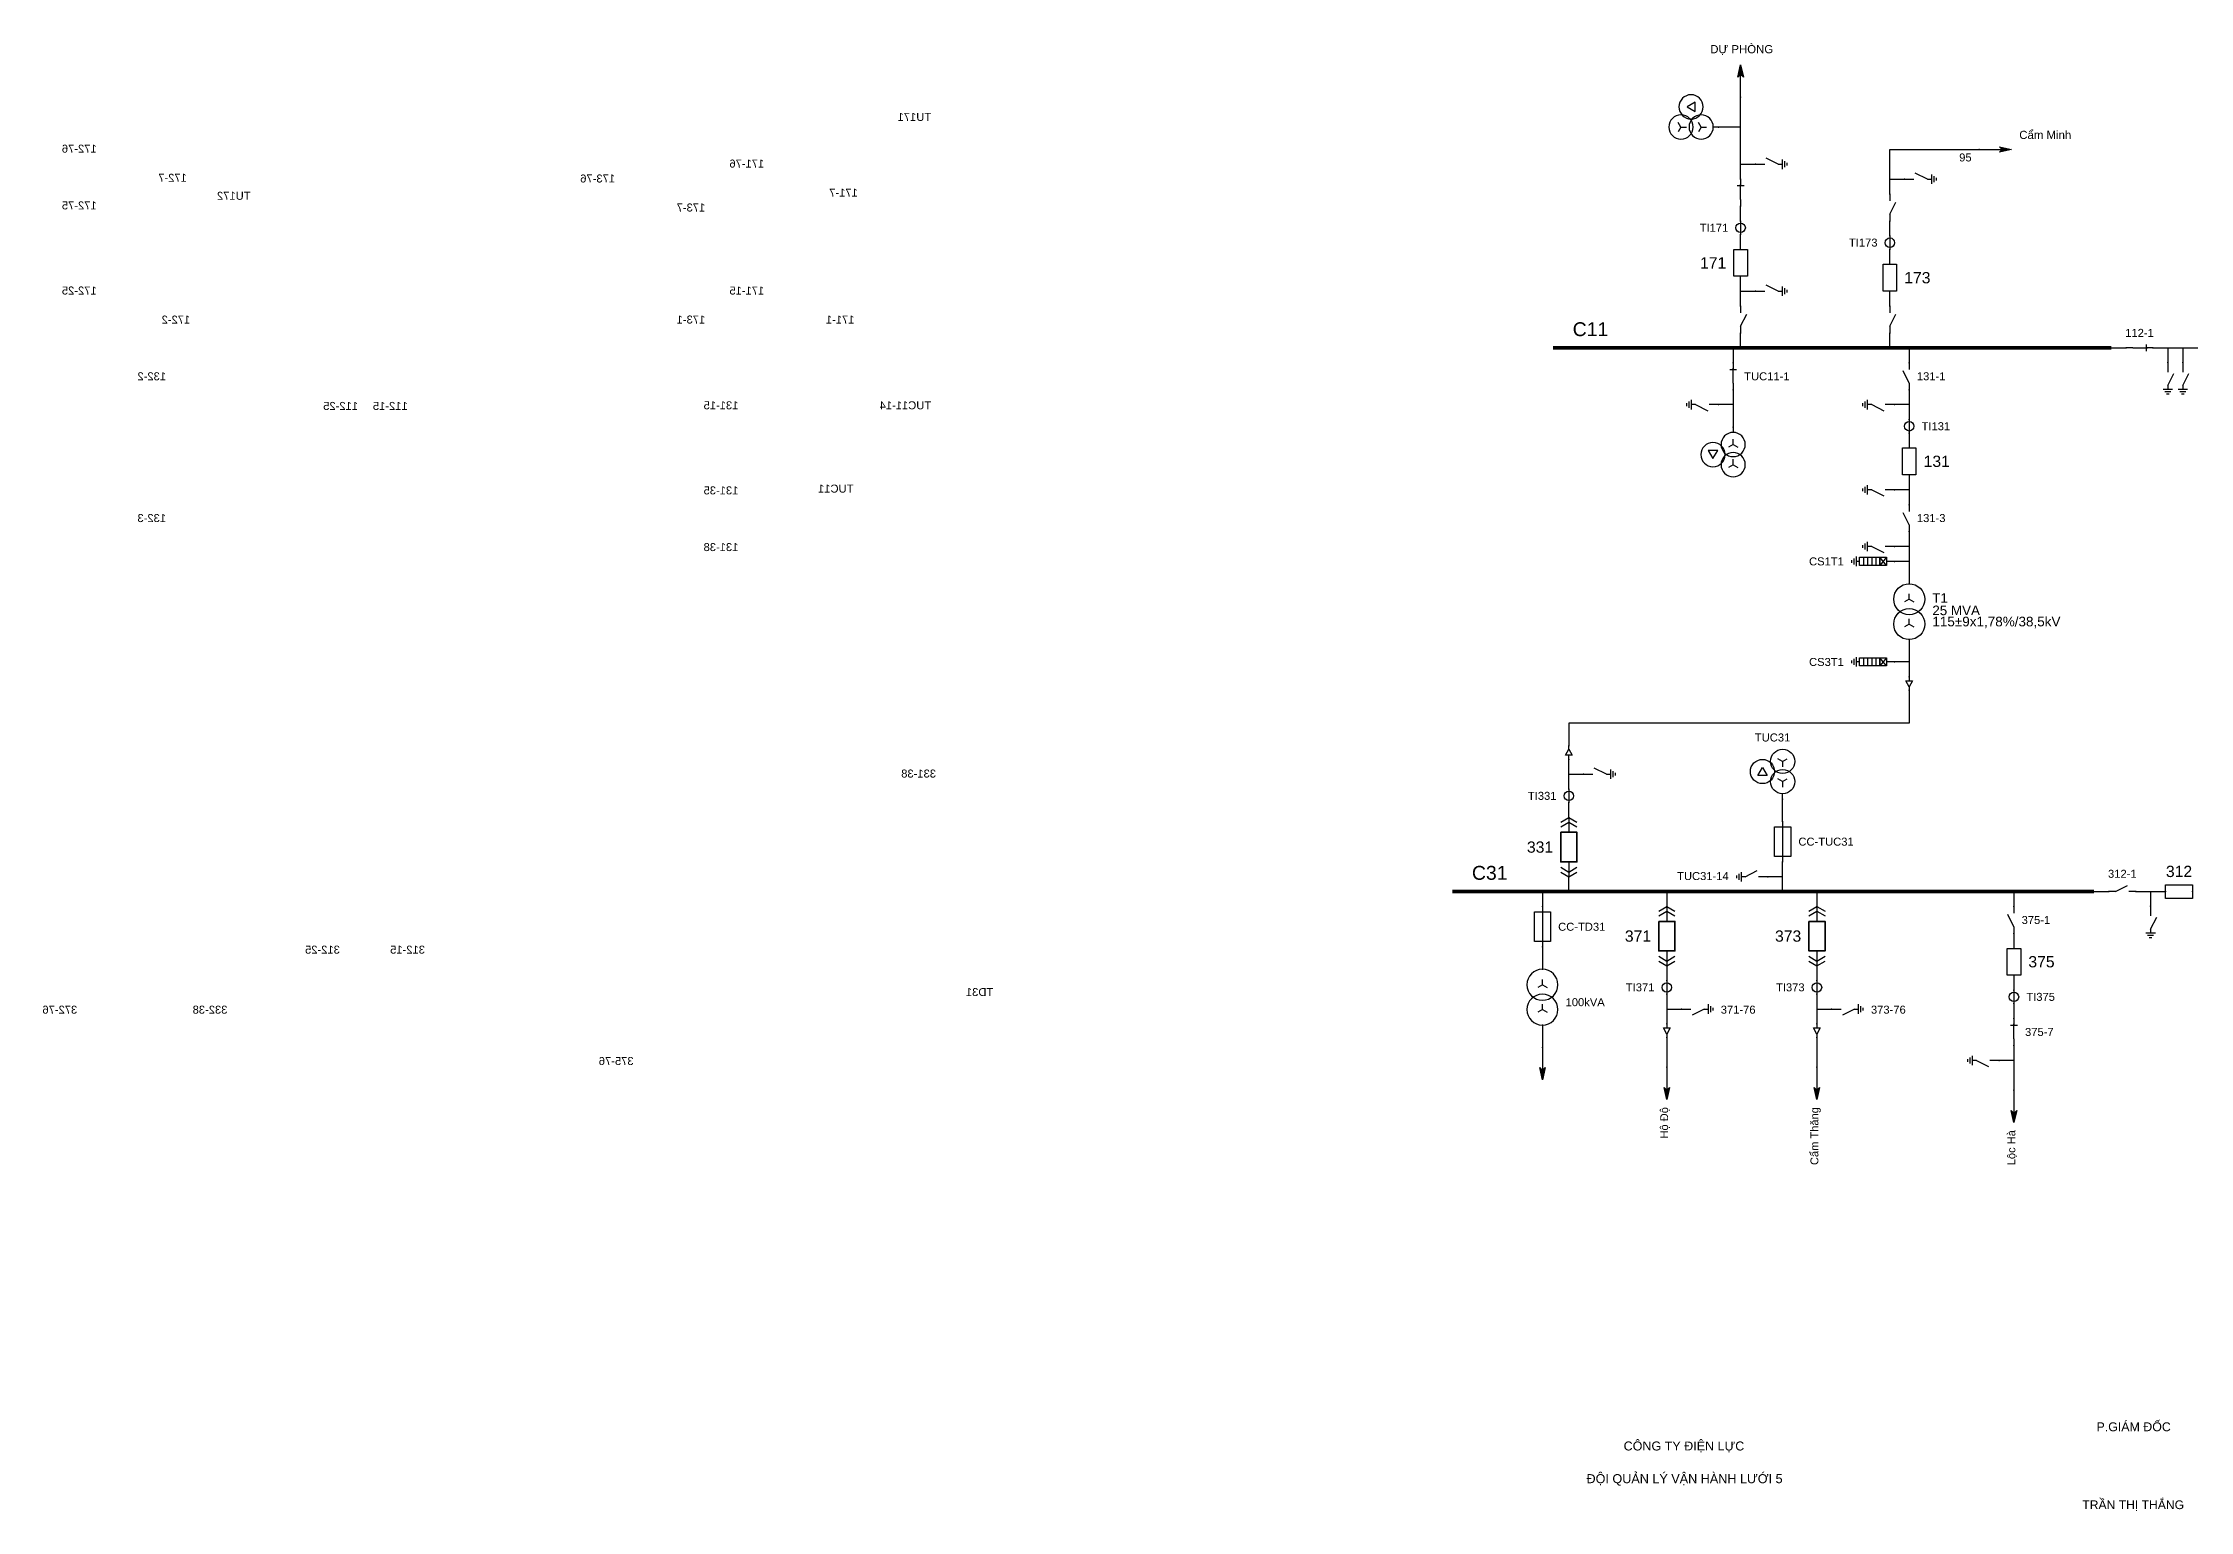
# Model space of a CAD drawing. Header units: millimetres. Extents: x -230 to 397, y 8 to 290.
# Drawn here: x -229.8 to 169.2, y 7.7 to 280.4 of the extents above; entities that cross this region are included whole.
import ezdxf

# ---------------------------------------------------------------- set-up
doc = ezdxf.new("R2010")
doc.units = ezdxf.units.MM
for name, color, linetype, lineweight in [('BUSBAR_110KV', 1, 'Continuous', 50), ('BUSBAR_35KV', 30, 'Continuous', 50), ('HV_110KV', 1, 'Continuous', 25), ('MV_35KV', 30, 'Continuous', 25), ('SLD_OTHER', 7, 'Continuous', 25)]:
    doc.layers.add(name, color=color, linetype=linetype, lineweight=lineweight)
doc.layers.add('SYM_PORTS', color=8, linetype='Continuous', plot=False)
doc.layers.add('TEXT', color=7, linetype='Continuous')
doc.styles.add('SLD_TEXT', font='arial.ttf')

# ---------------------------------------------------------------- blocks, each defined once
blk = doc.blocks.new('SYM_DISCONNECTOR_OPEN')
at = {"lineweight": 25}
for points in [[(0, -1.25), (-1.125, 1)], [(0, 2.5), (0, 1.25)], [(0, -1.25), (0, -2.5)]]:
    blk.add_lwpolyline(points, dxfattribs=at)
at = {"layer": 'SYM_PORTS'}
for p in [(0, 2.5), (0, -2.5)]:
    blk.add_point(p, dxfattribs=at)
blk.add_attdef('DEVICE_CODE', (1, -0.5), '', height=2)
blk = doc.blocks.new('SYM_EARTHING_SWITCH_OPEN')
at = {"lineweight": 25}
for points in [[(0, -1.25), (-1.125, 1)], [(0, 3), (0, 1.25)], [(-0.875, -2), (0.875, -2)], [(-0.5625, -2.4375), (0.5625, -2.4375)], [(-0.25, -2.875), (0.25, -2.875)], [(0, -1.25), (0, -2)]]:
    blk.add_lwpolyline(points, dxfattribs=at)
at = {"layer": 'SYM_PORTS'}
blk.add_point((0, 3), dxfattribs=at)
blk.add_attdef('DEVICE_CODE', (1.875, 0), '', height=2)
blk = doc.blocks.new('SYM_CIRCUIT_BREAKER')
at = {"lineweight": 25}
blk.add_lwpolyline([(-1.25, 2.5), (1.25, 2.5), (1.25, -2.5), (-1.25, -2.5)], close=True, dxfattribs=at)
at = {"layer": 'SYM_PORTS'}
for p in [(0, 2.5), (0, -2.5)]:
    blk.add_point(p, dxfattribs=at)
blk.add_attdef('DEVICE_CODE', (2.25, -0.5), '', height=2)
at = {"flags": 1}
blk.add_attdef('RATING', (2.25, -3.5), '', height=2, dxfattribs=at)
blk = doc.blocks.new('SYM_CURRENT_TRANSFORMER')
at = {"lineweight": 25}
blk.add_lwpolyline([(0, 1.25), (0, -1.25)], dxfattribs=at)
blk.add_circle((0, 0), 0.875, dxfattribs=at)
at = {"layer": 'SYM_PORTS'}
for p in [(0, 1.25), (0, -1.25)]:
    blk.add_point(p, dxfattribs=at)
blk.add_attdef('DEVICE_CODE', (1.875, -1.75), '', height=2)
at = {"flags": 1}
blk.add_attdef('RATIO', (1.875, -4.75), '', height=2, dxfattribs=at)
blk = doc.blocks.new('SYM_DISCONNECTOR_CLOSED')
at = {"lineweight": 25}
for points in [[(-0.625, 1.25), (0.625, 1.25)], [(0, 2.5), (0, 1.25)], [(0, -1.25), (0, 1.5)], [(0, -1.25), (0, -2.5)]]:
    blk.add_lwpolyline(points, dxfattribs=at)
at = {"layer": 'SYM_PORTS'}
for p in [(0, 2.5), (0, -2.5)]:
    blk.add_point(p, dxfattribs=at)
blk.add_attdef('DEVICE_CODE', (1.625, -0.5), '', height=2)
blk = doc.blocks.new('SYM_VOLTAGE_TRANSFORMER')
at = {"lineweight": 25}
for points in [[(0, 4.625), (0, 3.625)], [(0, 1.375), (-0.8625, 0.875)], [(0, 1.375), (0, 2.375)], [(0, 1.375), (0.8625, 0.875)], [(0, -2.375), (-0.8625, -2.875)], [(0, -2.375), (0, -1.375)], [(0, -2.375), (0.8625, -2.875)]]:
    blk.add_lwpolyline(points, dxfattribs=at)
blk.add_lwpolyline([(2.875, 0.25), (4.625, 0.25), (3.75, -1.25)], close=True, dxfattribs=at)
for centre in [(0, 1.375), (3.75, -0.5), (0, -2.375)]:
    blk.add_circle(centre, 2.25, dxfattribs=at)
at = {"layer": 'SYM_PORTS'}
blk.add_point((0, 4.625), dxfattribs=at)
blk.add_attdef('DEVICE_CODE', (7, 1.625), '', height=2)
at = {"flags": 1}
blk.add_attdef('RATIO', (7, -1.375), '', height=2, dxfattribs=at)
blk = doc.blocks.new('SYM_LINE_FEEDER_ARROW')
blk.add_hatch(color=7).paths.add_polyline_path([(0, -3), (-0.5, -0.75), (0, -1.25), (0.5, -0.75)])
at = {"lineweight": 25}
blk.add_lwpolyline([(0, 3), (0, -1.25)], dxfattribs=at)
blk.add_lwpolyline([(0, -3), (-0.5, -0.75), (0, -1.25), (0.5, -0.75)], close=True, dxfattribs=at)
at = {"layer": 'SYM_PORTS'}
blk.add_point((0, 3), dxfattribs=at)
blk.add_attdef('LINE_NAME', (1.5, 0), '', height=2)
blk = doc.blocks.new('SYM_SURGE_ARRESTER')
at = {"lineweight": 25}
for points in [[(0, 4), (0, 2.5)], [(-0.75, 2.5), (0.75, 1.25)], [(0.75, 2.5), (-0.75, 1.25)], [(-0.75, 0.5), (0.75, 0.5)], [(-0.875, -3.125), (0.875, -3.125)], [(-0.75, -0.25), (0.75, -0.25)], [(-0.75, -1), (0.75, -1)], [(-0.75, -1.75), (0.75, -1.75)], [(-0.5625, -3.5625), (0.5625, -3.5625)], [(0, -2.5), (0, -3.125)], [(-0.25, -4), (0.25, -4)]]:
    blk.add_lwpolyline(points, dxfattribs=at)
for points in [[(-0.75, 2.5), (0.75, 2.5), (0.75, 1.25), (-0.75, 1.25)], [(-0.75, 1.25), (0.75, 1.25), (0.75, -2.5), (-0.75, -2.5)]]:
    blk.add_lwpolyline(points, close=True, dxfattribs=at)
at = {"layer": 'SYM_PORTS'}
blk.add_point((0, 4), dxfattribs=at)
blk.add_attdef('DEVICE_CODE', (1.875, 1), '', height=2)
blk = doc.blocks.new('SYM_TRANSFORMER_2W')
at = {"lineweight": 25}
for points in [[(0, 2.3125), (-0.8625, 1.8125)], [(0, 2.3125), (0, 3.3125)], [(0, 2.3125), (0.8625, 1.8125)], [(0, -2.3125), (-0.8625, -2.8125)], [(0, -2.3125), (0, -1.3125)], [(0, -2.3125), (0.8625, -2.8125)]]:
    blk.add_lwpolyline(points, dxfattribs=at)
for centre in [(0, 2.3125), (0, -2.3125)]:
    blk.add_circle(centre, 2.875, dxfattribs=at)
at = {"layer": 'SYM_PORTS'}
for p in [(0, 5.1875), (0, -5.1875)]:
    blk.add_point(p, dxfattribs=at)
blk.add_attdef('DEVICE_CODE', (3.875, 2.1875), '', height=2)
at = {"flags": 1}
for tag, p in [('POWER', (3.875, -0.8125)), ('VOLTAGE_RATIO', (3.875, -3.8125))]:
    blk.add_attdef(tag, p, '', height=2, dxfattribs=at)
blk = doc.blocks.new('SYM_CABLE_TERMINATION')
at = {"lineweight": 25}
blk.add_lwpolyline([(-0.625, 0.5), (0.625, 0.5), (0, -0.625)], close=True, dxfattribs=at)
for points in [[(0, 1.25), (0, 0.5)], [(0, -0.625), (0, -1.25)]]:
    blk.add_lwpolyline(points, dxfattribs=at)
at = {"layer": 'SYM_PORTS'}
for p in [(0, 1.25), (0, -1.25)]:
    blk.add_point(p, dxfattribs=at)
blk = doc.blocks.new('SYM_FUSE_DISCONNECTOR')
at = {"lineweight": 25}
blk.add_lwpolyline([(-1.5, 2.75), (1.5, 2.75), (1.5, -2.75), (-1.5, -2.75)], close=True, dxfattribs=at)
blk.add_lwpolyline([(0, 3.75), (0, -3.75)], dxfattribs=at)
at = {"layer": 'SYM_PORTS'}
for p in [(0, 3.75), (0, -3.75)]:
    blk.add_point(p, dxfattribs=at)
blk.add_attdef('DEVICE_CODE', (2.5, 0.75), '', height=2)
at = {"flags": 1}
blk.add_attdef('RATING', (2.5, -2.25), '', height=2, dxfattribs=at)
blk = doc.blocks.new('SYM_DRAWOUT_BREAKER')
at = {"lineweight": 25}
for points in [[(-1.5, 4.625), (0, 5.5), (1.5, 4.625)], [(-1.5, 3.75), (0, 4.625), (1.5, 3.75)], [(0, 5.5), (0, 2.75)], [(-1.5, -3.75), (0, -4.625), (1.5, -3.75)], [(0, -2.75), (0, -5.5)], [(-1.5, -4.625), (0, -5.5), (1.5, -4.625)]]:
    blk.add_lwpolyline(points, dxfattribs=at)
at = {"lineweight": 35}
blk.add_lwpolyline([(-1.5, 2.75), (1.5, 2.75), (1.5, -2.75), (-1.5, -2.75)], close=True, dxfattribs=at)
at = {"layer": 'SYM_PORTS'}
for p in [(0, 5.5), (0, -5.5)]:
    blk.add_point(p, dxfattribs=at)
blk.add_attdef('DEVICE_CODE', (2.5, 2.5), '', height=2)
at = {"flags": 1}
blk.add_attdef('RATING', (2.5, -0.5), '', height=2, dxfattribs=at)

msp = doc.modelspace()

# ---------------------------------------------------------------- linework, layer by layer
at = {"layer": 'BUSBAR_110KV', "const_width": 0.687}
msp.add_lwpolyline([(50.86, 223.72), (154.55, 223.72)], dxfattribs=at)
at = {"layer": 'BUSBAR_35KV', "const_width": 0.687}
msp.add_lwpolyline([(32.14, 122.72), (151.34, 122.72)], dxfattribs=at)
at = {"layer": 'HV_110KV'}
for points in [[(85.7, 264.75), (85.7, 270.29)], [(85.7, 264.75), (81.62, 264.75)], [(85.7, 257.83), (85.7, 264.75)], [(113.43, 255.06), (113.43, 260.6), (130.04, 260.6)], [(85.7, 255.06), (85.7, 257.83)], [(85.7, 257.83), (88.43, 257.83)], [(113.43, 252.29), (113.43, 255.06)], [(113.43, 255.06), (116.15, 255.06)], [(85.7, 247.29), (85.7, 250.06)], [(85.7, 242.02), (85.7, 244.79)], [(113.43, 244.52), (113.43, 247.29)], [(113.43, 239.25), (113.43, 242.02)], [(85.7, 234.25), (85.7, 237.02)], [(85.7, 231.49), (85.7, 234.25)], [(85.7, 234.25), (88.43, 234.25)], [(113.43, 231.49), (113.43, 234.25)], [(84.31, 223.72), (84.31, 220.95)], [(85.7, 223.72), (85.7, 226.49)], [(113.43, 223.72), (113.43, 226.49)], [(117.02, 223.72), (117.02, 220.95)], [(154.55, 223.72), (157.31, 223.72)], [(162.31, 223.72), (165.08, 223.72)], [(165.08, 223.72), (165.08, 220.99)], [(165.08, 223.72), (167.85, 223.72)], [(167.85, 223.72), (167.85, 220.99)], [(167.85, 223.72), (170.62, 223.72)], [(84.31, 215.95), (84.31, 213.18)], [(117.02, 215.95), (117.02, 213.18)], [(84.31, 213.18), (81.59, 213.18)], [(84.31, 213.18), (84.31, 209.03)], [(117.02, 213.18), (114.3, 213.18)], [(117.02, 213.18), (117.02, 210.41)], [(117.02, 207.91), (117.02, 205.14)], [(117.02, 200.14), (117.02, 197.37)], [(117.02, 197.37), (114.3, 197.37)], [(117.02, 197.37), (117.02, 194.6)], [(117.02, 189.6), (117.02, 186.84)], [(117.02, 186.84), (114.3, 186.84)], [(117.02, 184.07), (114.3, 184.07)], [(117.02, 186.84), (117.02, 184.07)], [(117.02, 184.07), (117.02, 179.91)]]:
    msp.add_lwpolyline(points, dxfattribs=at)
at = {"layer": 'MV_35KV'}
for points in [[(117.02, 169.54), (117.02, 165.39)], [(117.02, 165.39), (114.3, 165.39)], [(117.02, 165.39), (117.02, 162.62)], [(117.02, 160.12), (117.02, 157.42), (117.02, 154.02), (53.78, 154.02), (53.78, 152.49), (53.78, 149.79)], [(53.78, 144.52), (53.78, 147.29)], [(53.78, 141.75), (53.78, 144.52)], [(53.78, 144.52), (56.51, 144.52)], [(93.5, 135.75), (93.5, 139.91)], [(53.78, 136.49), (53.78, 139.25)], [(93.5, 125.49), (93.5, 128.25)], [(53.78, 122.72), (53.78, 125.49)], [(93.5, 125.49), (90.78, 125.49)], [(93.5, 122.72), (93.5, 125.49)], [(48.87, 122.72), (48.87, 119.95)], [(71.98, 122.72), (71.98, 119.95)], [(99.88, 122.72), (99.88, 119.95)], [(136.49, 122.72), (136.49, 119.95)], [(151.34, 122.72), (154.11, 122.72)], [(159.11, 122.72), (161.88, 122.72)], [(161.88, 122.72), (161.88, 119.99)], [(161.88, 122.72), (164.65, 122.72)], [(48.87, 112.45), (48.87, 108.3)], [(136.49, 114.95), (136.49, 112.18)], [(71.98, 108.95), (71.98, 106.18)], [(99.88, 108.95), (99.88, 106.18)], [(136.49, 107.18), (136.49, 104.41)], [(71.98, 103.68), (71.98, 100.91)], [(71.98, 100.91), (74.7, 100.91)], [(71.98, 100.91), (71.98, 98.14)], [(99.88, 103.68), (99.88, 100.91)], [(99.88, 100.91), (102.61, 100.91)], [(99.88, 100.91), (99.88, 98.14)], [(136.49, 101.91), (136.49, 99.14)], [(71.98, 95.64), (71.98, 90.1)], [(99.88, 95.64), (99.88, 90.1)], [(136.49, 94.14), (136.49, 91.37)], [(136.49, 91.37), (133.76, 91.37)], [(136.49, 91.37), (136.49, 85.84)]]:
    msp.add_lwpolyline(points, dxfattribs=at)
at = {"layer": 'SLD_OTHER'}
msp.add_lwpolyline([(48.87, 97.92), (48.87, 93.77)], dxfattribs=at)

# ---------------------------------------------------------------- block references
at = {"layer": 'HV_110KV'}
for p, rotation in [((85.7, 273.29), 180), ((133.04, 260.6), 90)]:
    msp.add_blockref('SYM_LINE_FEEDER_ARROW', p, dxfattribs=dict(at, rotation=rotation))
ref = msp.add_blockref('SYM_VOLTAGE_TRANSFORMER', (76.99, 264.75), dxfattribs=dict(at, xscale=-1, rotation=270))
ref.add_attrib('DEVICE_CODE', 'TU171', (64.71, 265.89), dxfattribs={"layer": 'TEXT', "extrusion": (0, 0, -1), "height": 1.487, "style": 'SLD_TEXT'})
ref = msp.add_blockref('SYM_VOLTAGE_TRANSFORMER', (196.17, 258.79), dxfattribs=dict(at, xscale=-1))
ref.add_attrib('DEVICE_CODE', 'TU172', (191.18, 251.24), dxfattribs={"layer": 'TEXT', "extrusion": (0, 0, -1), "height": 1.487, "style": 'SLD_TEXT'})
ref = msp.add_blockref('SYM_EARTHING_SWITCH_OPEN', (215.47, 260.6), dxfattribs=dict(at, xscale=-1, rotation=90))
ref.add_attrib('DEVICE_CODE', '172-76', (219.77, 259.99), dxfattribs={"layer": 'TEXT', "extrusion": (0, 0, -1), "height": 1.487, "style": 'SLD_TEXT'})
ref = msp.add_blockref('SYM_DISCONNECTOR_OPEN', (209.75, 255.33), dxfattribs=dict(at, xscale=-1))
ref.add_attrib('DEVICE_CODE', '172-7', (203.01, 254.58), dxfattribs={"layer": 'TEXT', "extrusion": (0, 0, -1), "height": 1.487, "style": 'SLD_TEXT'})
ref = msp.add_blockref('SYM_EARTHING_SWITCH_OPEN', (119.15, 255.06), dxfattribs=dict(at, xscale=-1, rotation=90))
ref.add_attrib('DEVICE_CODE', '173-76', (123.45, 254.45), dxfattribs={"layer": 'TEXT', "extrusion": (0, 0, -1), "height": 1.487, "style": 'SLD_TEXT'})
ref = msp.add_blockref('SYM_EARTHING_SWITCH_OPEN', (91.43, 257.83), dxfattribs=dict(at, xscale=-1, rotation=90))
ref.add_attrib('DEVICE_CODE', '171-76', (95.73, 257.22), dxfattribs={"layer": 'TEXT', "extrusion": (0, 0, -1), "height": 1.487, "style": 'SLD_TEXT'})
ref = msp.add_blockref('SYM_DISCONNECTOR_OPEN', (113.43, 249.79), dxfattribs=dict(at, xscale=-1))
ref.add_attrib('DEVICE_CODE', '173-7', (106.69, 249.06), dxfattribs={"layer": 'TEXT', "extrusion": (0, 0, -1), "height": 1.487, "style": 'SLD_TEXT'})
ref = msp.add_blockref('SYM_DISCONNECTOR_CLOSED', (85.7, 252.56), dxfattribs=dict(at, xscale=-1))
ref.add_attrib('DEVICE_CODE', '171-7', (78.34, 251.81), dxfattribs={"layer": 'TEXT', "extrusion": (0, 0, -1), "height": 1.487, "style": 'SLD_TEXT'})
ref = msp.add_blockref('SYM_EARTHING_SWITCH_OPEN', (215.47, 250.06), dxfattribs=dict(at, xscale=-1, rotation=90))
ref.add_attrib('DEVICE_CODE', '172-75', (219.77, 249.45), dxfattribs={"layer": 'TEXT', "extrusion": (0, 0, -1), "height": 1.487, "style": 'SLD_TEXT'})
ref = msp.add_blockref('SYM_CURRENT_TRANSFORMER', (85.7, 246.04), dxfattribs=at)
ref.add_attrib('DEVICE_CODE', 'TI171', (78.09, 245.29), dxfattribs={"layer": 'TEXT', "height": 1.487, "style": 'SLD_TEXT'})
ref = msp.add_blockref('SYM_CURRENT_TRANSFORMER', (113.43, 243.27), dxfattribs=at)
ref.add_attrib('DEVICE_CODE', 'TI173', (105.82, 242.54), dxfattribs={"layer": 'TEXT', "height": 1.487, "style": 'SLD_TEXT'})
ref = msp.add_blockref('SYM_CIRCUIT_BREAKER', (85.7, 239.52), dxfattribs=at)
ref.add_attrib('DEVICE_CODE', '171', (78.16, 238.47), dxfattribs={"layer": 'TEXT', "height": 2.09, "style": 'SLD_TEXT'})
ref = msp.add_blockref('SYM_CIRCUIT_BREAKER', (113.43, 236.75), dxfattribs=at)
ref.add_attrib('DEVICE_CODE', '173', (116.1, 235.72), dxfattribs={"layer": 'TEXT', "height": 2.092, "style": 'SLD_TEXT'})
ref = msp.add_blockref('SYM_EARTHING_SWITCH_OPEN', (215.47, 234.25), dxfattribs=dict(at, xscale=-1, rotation=90))
ref.add_attrib('DEVICE_CODE', '172-25', (219.77, 233.64), dxfattribs={"layer": 'TEXT', "extrusion": (0, 0, -1), "height": 1.487, "style": 'SLD_TEXT'})
ref = msp.add_blockref('SYM_DISCONNECTOR_CLOSED', (209.75, 228.99), dxfattribs=dict(at, xscale=-1))
ref.add_attrib('DEVICE_CODE', '172-2', (202.39, 228.24), dxfattribs={"layer": 'TEXT', "extrusion": (0, 0, -1), "height": 1.487, "style": 'SLD_TEXT'})
ref = msp.add_blockref('SYM_DISCONNECTOR_OPEN', (113.43, 228.99), dxfattribs=dict(at, xscale=-1))
ref.add_attrib('DEVICE_CODE', '173-1', (106.69, 228.25), dxfattribs={"layer": 'TEXT', "extrusion": (0, 0, -1), "height": 1.487, "style": 'SLD_TEXT'})
ref = msp.add_blockref('SYM_EARTHING_SWITCH_OPEN', (91.43, 234.25), dxfattribs=dict(at, xscale=-1, rotation=90))
ref.add_attrib('DEVICE_CODE', '171-15', (95.73, 233.64), dxfattribs={"layer": 'TEXT', "extrusion": (0, 0, -1), "height": 1.487, "style": 'SLD_TEXT'})
ref = msp.add_blockref('SYM_DISCONNECTOR_OPEN', (85.7, 228.99), dxfattribs=dict(at, xscale=-1))
ref.add_attrib('DEVICE_CODE', '171-1', (78.97, 228.24), dxfattribs={"layer": 'TEXT', "extrusion": (0, 0, -1), "height": 1.487, "style": 'SLD_TEXT'})
ref = msp.add_blockref('SYM_DISCONNECTOR_CLOSED', (159.81, 223.72), dxfattribs=dict(at, rotation=270))
ref.add_attrib('DEVICE_CODE', '112-1', (157.16, 225.77), dxfattribs={"layer": 'TEXT', "height": 1.487, "style": 'SLD_TEXT'})
ref = msp.add_blockref('SYM_DISCONNECTOR_OPEN', (213.62, 218.45), dxfattribs=dict(at, xscale=-1))
ref.add_attrib('DEVICE_CODE', '132-2', (206.88, 217.71), dxfattribs={"layer": 'TEXT', "extrusion": (0, 0, -1), "height": 1.487, "style": 'SLD_TEXT'})
ref = msp.add_blockref('SYM_EARTHING_SWITCH_OPEN', (167.85, 217.99), dxfattribs=dict(at, xscale=-1))
ref.add_attrib('DEVICE_CODE', '112-25', (171.21, 212.2), dxfattribs={"layer": 'TEXT', "extrusion": (0, 0, -1), "height": 1.487, "style": 'SLD_TEXT'})
ref = msp.add_blockref('SYM_EARTHING_SWITCH_OPEN', (165.08, 217.99), dxfattribs=dict(at, xscale=-1))
ref.add_attrib('DEVICE_CODE', '112-15', (161.98, 212.2), dxfattribs={"layer": 'TEXT', "extrusion": (0, 0, -1), "height": 1.487, "style": 'SLD_TEXT'})
ref = msp.add_blockref('SYM_DISCONNECTOR_CLOSED', (84.31, 218.45), dxfattribs=at)
ref.add_attrib('DEVICE_CODE', 'TUC11-1', (86.36, 217.7), dxfattribs={"layer": 'TEXT', "height": 1.487, "style": 'SLD_TEXT'})
ref = msp.add_blockref('SYM_DISCONNECTOR_OPEN', (117.02, 218.45), dxfattribs=at)
ref.add_attrib('DEVICE_CODE', '131-1', (118.45, 217.71), dxfattribs={"layer": 'TEXT', "height": 1.487, "style": 'SLD_TEXT'})
ref = msp.add_blockref('SYM_EARTHING_SWITCH_OPEN', (111.3, 213.18), dxfattribs=dict(at, xscale=-1, rotation=270))
ref.add_attrib('DEVICE_CODE', '131-15', (100.53, 212.32), dxfattribs={"layer": 'TEXT', "extrusion": (0, 0, -1), "height": 1.487, "style": 'SLD_TEXT'})
ref = msp.add_blockref('SYM_EARTHING_SWITCH_OPEN', (78.59, 213.18), dxfattribs=dict(at, xscale=-1, rotation=270))
ref.add_attrib('DEVICE_CODE', 'TUC11-14', (64.71, 212.31), dxfattribs={"layer": 'TEXT', "extrusion": (0, 0, -1), "height": 1.487, "style": 'SLD_TEXT'})
ref = msp.add_blockref('SYM_VOLTAGE_TRANSFORMER', (84.31, 204.4), dxfattribs=dict(at, xscale=-1))
ref.add_attrib('DEVICE_CODE', 'TUC11', (79.15, 196.84), dxfattribs={"layer": 'TEXT', "extrusion": (0, 0, -1), "height": 1.487, "style": 'SLD_TEXT'})
ref = msp.add_blockref('SYM_CURRENT_TRANSFORMER', (117.02, 209.16), dxfattribs=at)
ref.add_attrib('DEVICE_CODE', 'TI131', (119.32, 208.43), dxfattribs={"layer": 'TEXT', "height": 1.487, "style": 'SLD_TEXT'})
ref = msp.add_blockref('SYM_CIRCUIT_BREAKER', (117.02, 202.64), dxfattribs=at)
ref.add_attrib('DEVICE_CODE', '131', (119.7, 201.61), dxfattribs={"layer": 'TEXT', "height": 2.092, "style": 'SLD_TEXT'})
ref = msp.add_blockref('SYM_EARTHING_SWITCH_OPEN', (111.3, 197.37), dxfattribs=dict(at, xscale=-1, rotation=270))
ref.add_attrib('DEVICE_CODE', '131-35', (100.53, 196.51), dxfattribs={"layer": 'TEXT', "extrusion": (0, 0, -1), "height": 1.487, "style": 'SLD_TEXT'})
ref = msp.add_blockref('SYM_DISCONNECTOR_OPEN', (213.62, 192.1), dxfattribs=dict(at, xscale=-1))
ref.add_attrib('DEVICE_CODE', '132-3', (206.88, 191.37), dxfattribs={"layer": 'TEXT', "extrusion": (0, 0, -1), "height": 1.487, "style": 'SLD_TEXT'})
ref = msp.add_blockref('SYM_DISCONNECTOR_OPEN', (117.02, 192.1), dxfattribs=at)
ref.add_attrib('DEVICE_CODE', '131-3', (118.45, 191.37), dxfattribs={"layer": 'TEXT', "height": 1.487, "style": 'SLD_TEXT'})
ref = msp.add_blockref('SYM_EARTHING_SWITCH_OPEN', (111.3, 186.84), dxfattribs=dict(at, xscale=-1, rotation=270))
ref.add_attrib('DEVICE_CODE', '131-38', (100.53, 185.98), dxfattribs={"layer": 'TEXT', "extrusion": (0, 0, -1), "height": 1.487, "style": 'SLD_TEXT'})
ref = msp.add_blockref('SYM_SURGE_ARRESTER', (110.3, 184.07), dxfattribs=dict(at, rotation=270))
ref.add_attrib('DEVICE_CODE', 'CS1T1', (98.41, 183.32), dxfattribs={"layer": 'TEXT', "height": 1.487, "style": 'SLD_TEXT'})
ref = msp.add_blockref('SYM_TRANSFORMER_2W', (117.02, 174.73), dxfattribs=at)
ref.add_attrib('DEVICE_CODE', 'T1', (121.32, 176.39), dxfattribs={"layer": 'TEXT', "height": 1.766, "style": 'SLD_TEXT'})
at = {"layer": 'MV_35KV'}
ref = msp.add_blockref('SYM_SURGE_ARRESTER', (110.3, 165.39), dxfattribs=dict(at, rotation=270))
ref.add_attrib('DEVICE_CODE', 'CS3T1', (98.41, 164.64), dxfattribs={"layer": 'TEXT', "height": 1.487, "style": 'SLD_TEXT'})
for name, p in [('SYM_CABLE_TERMINATION', (117.02, 161.37)), ('SYM_CABLE_TERMINATION', (71.98, 96.89)), ('SYM_CABLE_TERMINATION', (99.88, 96.89)), ('SYM_LINE_FEEDER_ARROW', (71.98, 87.1)), ('SYM_LINE_FEEDER_ARROW', (99.88, 87.1)), ('SYM_LINE_FEEDER_ARROW', (136.49, 82.84))]:
    msp.add_blockref(name, p, dxfattribs=at)
ref = msp.add_blockref('SYM_VOLTAGE_TRANSFORMER', (93.5, 144.53), dxfattribs=dict(at, rotation=180))
ref.add_attrib('DEVICE_CODE', 'TUC31', (88.34, 150.61), dxfattribs={"layer": 'TEXT', "height": 1.487, "style": 'SLD_TEXT'})
at = {"layer": 'MV_35KV', "rotation": 180}
msp.add_blockref('SYM_CABLE_TERMINATION', (53.78, 148.54), dxfattribs=at)
at = {"layer": 'MV_35KV'}
ref = msp.add_blockref('SYM_EARTHING_SWITCH_OPEN', (59.51, 144.52), dxfattribs=dict(at, xscale=-1, rotation=90))
ref.add_attrib('DEVICE_CODE', '331-38', (63.81, 143.91), dxfattribs={"layer": 'TEXT', "extrusion": (0, 0, -1), "height": 1.487, "style": 'SLD_TEXT'})
ref = msp.add_blockref('SYM_CURRENT_TRANSFORMER', (53.78, 140.5), dxfattribs=at)
ref.add_attrib('DEVICE_CODE', 'TI331', (46.17, 139.77), dxfattribs={"layer": 'TEXT', "height": 1.487, "style": 'SLD_TEXT'})
ref = msp.add_blockref('SYM_DRAWOUT_BREAKER', (53.78, 130.99), dxfattribs=at)
ref.add_attrib('DEVICE_CODE', '331', (45.99, 129.95), dxfattribs={"layer": 'TEXT', "height": 2.092, "style": 'SLD_TEXT'})
ref = msp.add_blockref('SYM_FUSE_DISCONNECTOR', (93.5, 132), dxfattribs=at)
ref.add_attrib('DEVICE_CODE', 'CC-TUC31', (96.43, 131.26), dxfattribs={"layer": 'TEXT', "height": 1.487, "style": 'SLD_TEXT'})
ref = msp.add_blockref('SYM_EARTHING_SWITCH_OPEN', (87.78, 125.49), dxfattribs=dict(at, rotation=270))
ref.add_attrib('DEVICE_CODE', 'TUC31-14', (73.9, 124.87), dxfattribs={"layer": 'TEXT', "height": 1.487, "style": 'SLD_TEXT'})
ref = msp.add_blockref('SYM_DISCONNECTOR_OPEN', (156.61, 122.72), dxfattribs=dict(at, rotation=270))
ref.add_attrib('DEVICE_CODE', '312-1', (153.96, 125.29), dxfattribs={"layer": 'TEXT', "height": 1.487, "style": 'SLD_TEXT'})
ref = msp.add_blockref('SYM_CIRCUIT_BREAKER', (167.15, 122.72), dxfattribs=dict(at, rotation=270))
ref.add_attrib('DEVICE_CODE', '312', (164.72, 125.43), dxfattribs={"layer": 'TEXT', "height": 2.092, "style": 'SLD_TEXT'})
ref = msp.add_blockref('SYM_EARTHING_SWITCH_OPEN', (177.69, 116.99), dxfattribs=dict(at, xscale=-1))
ref.add_attrib('DEVICE_CODE', '312-25', (174.58, 111.2), dxfattribs={"layer": 'TEXT', "extrusion": (0, 0, -1), "height": 1.487, "style": 'SLD_TEXT'})
ref = msp.add_blockref('SYM_EARTHING_SWITCH_OPEN', (161.88, 116.99), dxfattribs=dict(at, xscale=-1))
ref.add_attrib('DEVICE_CODE', '312-15', (158.77, 111.2), dxfattribs={"layer": 'TEXT', "extrusion": (0, 0, -1), "height": 1.487, "style": 'SLD_TEXT'})
ref = msp.add_blockref('SYM_FUSE_DISCONNECTOR', (48.87, 116.2), dxfattribs=at)
ref.add_attrib('DEVICE_CODE', 'CC-TD31', (51.79, 115.45), dxfattribs={"layer": 'TEXT', "height": 1.487, "style": 'SLD_TEXT'})
ref = msp.add_blockref('SYM_DRAWOUT_BREAKER', (71.98, 114.45), dxfattribs=at)
ref.add_attrib('DEVICE_CODE', '371', (64.19, 113.42), dxfattribs={"layer": 'TEXT', "height": 2.092, "style": 'SLD_TEXT'})
ref = msp.add_blockref('SYM_DRAWOUT_BREAKER', (99.88, 114.45), dxfattribs=at)
ref.add_attrib('DEVICE_CODE', '373', (92.09, 113.42), dxfattribs={"layer": 'TEXT', "height": 2.092, "style": 'SLD_TEXT'})
ref = msp.add_blockref('SYM_DISCONNECTOR_OPEN', (136.49, 117.45), dxfattribs=at)
ref.add_attrib('DEVICE_CODE', '375-1', (137.91, 116.71), dxfattribs={"layer": 'TEXT', "height": 1.487, "style": 'SLD_TEXT'})
ref = msp.add_blockref('SYM_CIRCUIT_BREAKER', (136.49, 109.68), dxfattribs=at)
ref.add_attrib('DEVICE_CODE', '375', (139.16, 108.65), dxfattribs={"layer": 'TEXT', "height": 2.092, "style": 'SLD_TEXT'})
ref = msp.add_blockref('SYM_TRANSFORMER_2W', (48.87, 103.11), dxfattribs=dict(at, xscale=-1))
ref.add_attrib('DEVICE_CODE', 'TD31', (53.17, 103.32), dxfattribs={"layer": 'TEXT', "extrusion": (0, 0, -1), "height": 1.487, "style": 'SLD_TEXT'})
ref = msp.add_blockref('SYM_CURRENT_TRANSFORMER', (71.98, 104.93), dxfattribs=at)
ref.add_attrib('DEVICE_CODE', 'TI371', (64.37, 104.2), dxfattribs={"layer": 'TEXT', "height": 1.487, "style": 'SLD_TEXT'})
ref = msp.add_blockref('SYM_CURRENT_TRANSFORMER', (99.88, 104.93), dxfattribs=at)
ref.add_attrib('DEVICE_CODE', 'TI373', (92.27, 104.2), dxfattribs={"layer": 'TEXT', "height": 1.487, "style": 'SLD_TEXT'})
ref = msp.add_blockref('SYM_CURRENT_TRANSFORMER', (136.49, 103.16), dxfattribs=at)
ref.add_attrib('DEVICE_CODE', 'TI375', (138.79, 102.43), dxfattribs={"layer": 'TEXT', "height": 1.487, "style": 'SLD_TEXT'})
ref = msp.add_blockref('SYM_EARTHING_SWITCH_OPEN', (234.14, 100.91), dxfattribs=dict(at, xscale=-1, rotation=270))
ref.add_attrib('DEVICE_CODE', '372-76', (223.38, 100.05), dxfattribs={"layer": 'TEXT', "extrusion": (0, 0, -1), "height": 1.487, "style": 'SLD_TEXT'})
ref = msp.add_blockref('SYM_EARTHING_SWITCH_OPEN', (206.24, 100.91), dxfattribs=dict(at, xscale=-1, rotation=270))
ref.add_attrib('DEVICE_CODE', '332-38', (195.47, 100.05), dxfattribs={"layer": 'TEXT', "extrusion": (0, 0, -1), "height": 1.487, "style": 'SLD_TEXT'})
ref = msp.add_blockref('SYM_EARTHING_SWITCH_OPEN', (77.7, 100.91), dxfattribs=dict(at, rotation=90))
ref.add_attrib('DEVICE_CODE', '371-76', (82, 100.05), dxfattribs={"layer": 'TEXT', "height": 1.487, "style": 'SLD_TEXT'})
ref = msp.add_blockref('SYM_EARTHING_SWITCH_OPEN', (105.61, 100.91), dxfattribs=dict(at, rotation=90))
ref.add_attrib('DEVICE_CODE', '373-76', (109.91, 100.05), dxfattribs={"layer": 'TEXT', "height": 1.487, "style": 'SLD_TEXT'})
ref = msp.add_blockref('SYM_DISCONNECTOR_CLOSED', (136.49, 96.64), dxfattribs=at)
ref.add_attrib('DEVICE_CODE', '375-7', (138.54, 95.91), dxfattribs={"layer": 'TEXT', "height": 1.487, "style": 'SLD_TEXT'})
ref = msp.add_blockref('SYM_EARTHING_SWITCH_OPEN', (130.76, 91.37), dxfattribs=dict(at, xscale=-1, rotation=270))
ref.add_attrib('DEVICE_CODE', '375-76', (120, 90.51), dxfattribs={"layer": 'TEXT', "extrusion": (0, 0, -1), "height": 1.487, "style": 'SLD_TEXT'})
at = {"layer": 'SLD_OTHER'}
msp.add_blockref('SYM_LINE_FEEDER_ARROW', (48.87, 90.77), dxfattribs=at)

# ---------------------------------------------------------------- texts
at = {"layer": 'TEXT', "attachment_point": 7, "style": 'SLD_TEXT'}
for s, insert, char_height in [('DỰ PHÒNG', (80.05, 278.12), 1.517), ('Cẩm Minh', (137.47, 262.51), 1.518), ('95', (126.31, 258.34), 1.487), ('C11', (54.49, 225.87), 2.579), ('25 MVA', (121.32, 174.05), 1.78), ('115±9x1,78%/38,5kV', (121.32, 171.66), 1.7941), ('C31', (35.77, 124.88), 2.581), ('100kVA', (53.17, 101.42), 1.487), ('P.GIÁM ĐỐC', (151.82, 22.46), 1.648), ('CÔNG TY ĐIỆN LỰC', (63.96, 18.54), 1.6658), ('ĐỘI QUẢN LÝ VẬN HÀNH LƯỚI 5', (57.06, 12.37), 1.6774), ('TRẦN THỊ THẮNG', (149.19, 7.66), 1.6134)]:
    msp.add_mtext(s, dxfattribs=dict(at, insert=insert, char_height=char_height))
at = {"layer": 'TEXT', "char_height": 1.473, "attachment_point": 7, "rotation": 90, "style": 'SLD_TEXT'}
for s, insert in [('Hộ Độ', (72.55, 76.85)), ('Cẩm Thăng', (100.59, 71.93)), ('Lộc Hà', (137.06, 71.89))]:
    msp.add_mtext(s, dxfattribs=dict(at, insert=insert))

doc.saveas('drawing.dxf')
